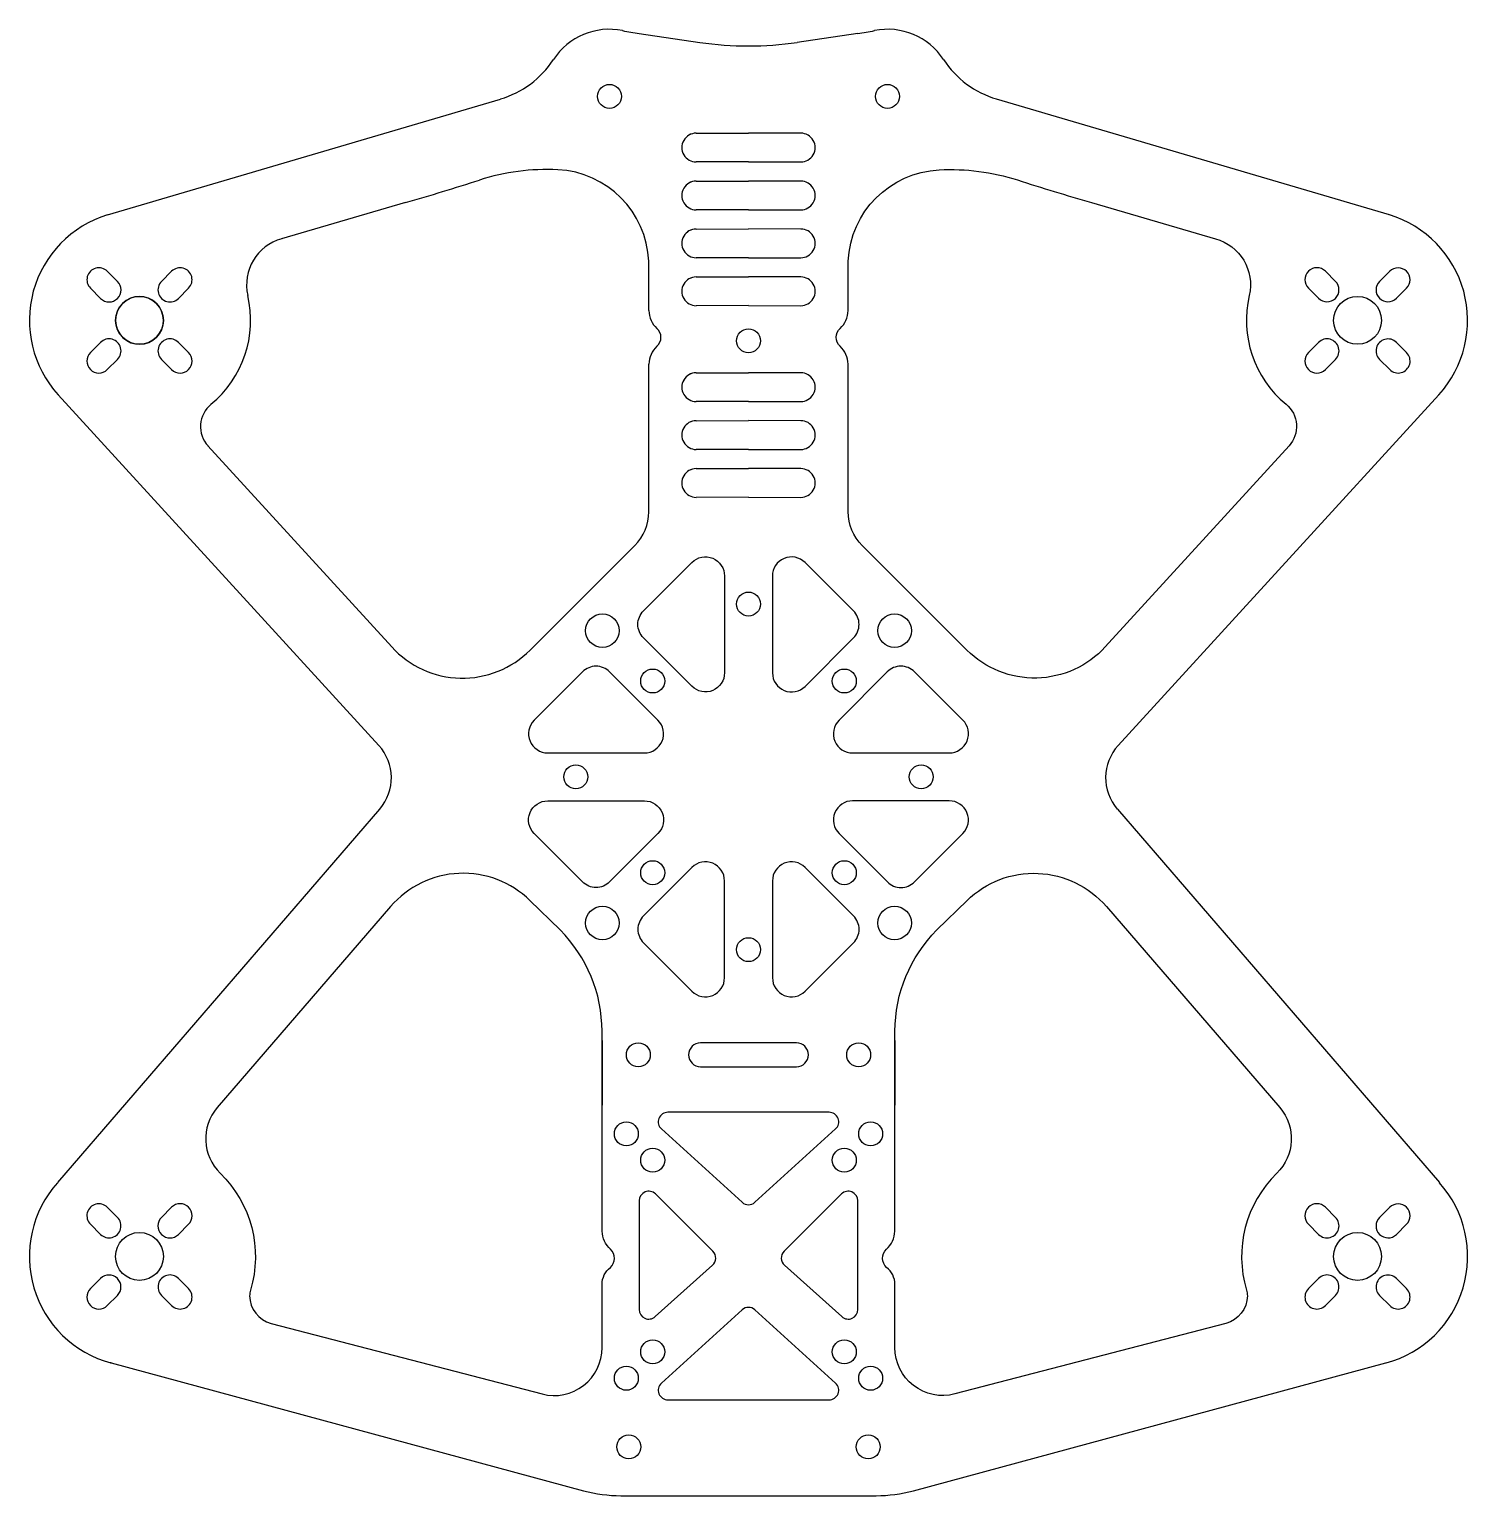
# Model space of a CAD drawing. Header units: millimetres. Extents: x -75 to 75, y -75 to 78.
import ezdxf

# ---------------------------------------------------------------- set-up
doc = ezdxf.new("R2010")
doc.units = ezdxf.units.MM
doc.layers.get('0').update_dxf_attribs({"linetype": 'CONTINUOUS'})

msp = doc.modelspace()

# ---------------------------------------------------------------- linework, layer by layer
for p, q in [((-11.4, 77.56), (-5.08, 76.63)), ((11.4, 77.56), (5.08, 76.63)), ((-66.9, 58.63), (-25.9, 70.72)), ((66.9, 58.63), (25.9, 70.72)), ((-5.47, 67.16), (0, 67.17)), ((-5.47, 67.16), (0, 67.17)), ((5.47, 67.16), (0, 67.17)), ((5.47, 67.16), (0, 67.17)), ((0, 64.17), (-5.46, 64.16)), ((0, 64.17), (-5.46, 64.16)), ((0, 64.17), (5.46, 64.16)), ((0, 64.17), (5.46, 64.16)), ((-5.47, 62.16), (0, 62.17)), ((-5.47, 62.16), (0, 62.17)), ((5.47, 62.16), (0, 62.17)), ((5.47, 62.16), (0, 62.17)), ((-35.79, 59.92), (-48.73, 56.15)), ((0, 59.17), (-5.46, 59.16)), ((0, 59.17), (-5.46, 59.16)), ((0, 59.17), (5.46, 59.16)), ((0, 59.17), (5.46, 59.16)), ((66.84, 58.65), (66.79, 58.66)), ((-5.47, 57.16), (0, 57.17)), ((-5.47, 57.16), (0, 57.17)), ((5.47, 57.16), (0, 57.17)), ((5.47, 57.16), (0, 57.17)), ((0, 54.17), (-5.46, 54.16)), ((0, 54.17), (-5.46, 54.16)), ((0, 54.17), (5.46, 54.16)), ((0, 54.17), (5.46, 54.16)), ((-10.39, 49.88), (-10.39, 52.77)), ((-5.47, 52.16), (0, 52.17)), ((-5.47, 52.16), (0, 52.17)), ((5.47, 52.16), (0, 52.17)), ((5.47, 52.16), (0, 52.17)), ((-61.8, 49.4), (-61.8, 49.39)), ((-10.39, 48.65), (-10.39, 49.88)), ((0, 49.17), (-5.46, 49.16)), ((0, 49.17), (-5.46, 49.16)), ((0, 49.17), (5.46, 49.16)), ((0, 49.17), (5.46, 49.16)), ((61.8, 49.4), (61.8, 49.39)), ((-66.07, 47.62), (-66.07, 47.62)), ((-61.07, 47.63), (-61.07, 47.63)), ((-61.8, 45.86), (-61.8, 45.86)), ((-10.39, 42.37), (-10.39, 43.06)), ((-10.4, 27.67), (-10.39, 42.37)), ((-5.47, 42.16), (0, 42.17)), ((-5.47, 42.16), (0, 42.17)), ((5.47, 42.16), (0, 42.17)), ((5.47, 42.16), (0, 42.17)), ((-38.59, 3.27), (-72.05, 39.87)), ((38.59, 3.27), (72.05, 39.87)), ((0, 39.17), (-5.46, 39.16)), ((0, 39.17), (-5.46, 39.16)), ((0, 39.17), (5.46, 39.16)), ((0, 39.17), (5.46, 39.16)), ((-5.47, 37.16), (0, 37.17)), ((-5.47, 37.16), (0, 37.17)), ((5.47, 37.16), (0, 37.17)), ((5.47, 37.16), (0, 37.17)), ((-37.24, 13.56), (-56.42, 34.53)), ((0, 34.17), (-5.46, 34.16)), ((0, 34.17), (-5.46, 34.16)), ((0, 34.17), (5.46, 34.16)), ((0, 34.17), (5.46, 34.16)), ((-5.47, 32.16), (0, 32.17)), ((-5.47, 32.16), (0, 32.17)), ((5.47, 32.16), (0, 32.17)), ((5.47, 32.16), (0, 32.17)), ((0, 29.17), (-5.46, 29.16)), ((0, 29.17), (-5.46, 29.16)), ((0, 29.17), (5.46, 29.16)), ((0, 29.17), (5.46, 29.16)), ((-11.87, 24.13), (-22.79, 13.23)), ((-38.5, -3.37), (-72.11, -42.34)), ((38.5, -3.36), (72.11, -42.34)), ((-9.45, -5.91), (-9.47, -5.93)), ((-15.28, -27.52), (-15.28, -34.26)), ((15.28, -27.52), (15.28, -34.26)), ((-61.8, -48.27), (-61.8, -48.27)), ((61.8, -48.27), (61.8, -48.27)), ((-66.54, -61.15), (-17.22, -74.48)), ((17.22, -74.48), (66.54, -61.15)), ((24.96, -63.5), (21.54, -64.39)), ((-13.31, -75), (13.31, -75))]:
    msp.add_line(p, q)
for points in [[(35.79, 59.92), (48.73, 56.15, -0.40038), (52.27, 50.23, 0.285298), (56.11, 38.87), (56.11, 38.87, -0.429465), (56.42, 34.53), (37.24, 13.56, -0.427156), (22.79, 13.23), (11.87, 24.13, -0.19891), (10.4, 27.67), (10.39, 42.37), (10.39, 43.06, 0.213422), (9.56, 44.93, -0.447214), (9.56, 46.79, 0.213422), (10.39, 48.65), (10.39, 49.88), (10.39, 52.77, -0.011198), (10.41, 53.8, -0.386891), (19.91, 63.34, -0.09015), (28.07, 62.28, 0.006727)], [(-66.93, 52.75, 1), (-68.69, 50.99), (-67.63, 49.92, 1), (-65.86, 51.69)], [(-60.21, 52.75), (-61.27, 51.69, 1), (-59.5, 49.92), (-58.44, 50.99, 1)], [(61.27, 51.69), (60.21, 52.75, 1), (58.44, 50.99), (59.5, 49.93, 1)], [(68.69, 50.99, 1), (66.93, 52.75), (65.87, 51.69, 1), (67.63, 49.93)], [(-65.86, 43.56, 1), (-67.63, 45.33), (-68.69, 44.27, 1), (-66.93, 42.5)], [(-61.27, 43.56), (-60.21, 42.5, 1), (-58.44, 44.27), (-59.5, 45.33, 1)], [(59.5, 45.33), (58.44, 44.27, 1), (60.21, 42.5), (61.27, 43.56, 1)], [(67.63, 45.33, 1), (65.87, 43.56), (66.93, 42.5, 1), (68.69, 44.27)], [(-5.91, 9.45), (-10.96, 14.5, -0.414214), (-10.96, 17.32), (-5.91, 22.37, -0.668179), (-2.5, 20.96), (-2.5, 10.86, -0.668179)], [(10.96, 14.49, 0.414214), (10.95, 17.32), (5.9, 22.36, 0.668179), (2.49, 20.94), (2.5, 10.85, 0.668179), (5.91, 9.44)], [(-10.86, 2.5, 0.668179), (-9.45, 5.91), (-14.5, 10.96, 0.414214), (-17.32, 10.96), (-22.37, 5.91, 0.668179), (-20.96, 2.5)], [(10.87, 2.49), (20.96, 2.5, 0.668179), (22.37, 5.92), (17.32, 10.96, 0.414214), (14.49, 10.96), (9.45, 5.91, 0.668179)], [(-9.45, -5.91), (-14.5, -10.96, -0.414214), (-17.32, -10.96), (-22.37, -5.91, -0.668179), (-20.96, -2.5), (-10.86, -2.5, -0.668179)], [(14.5, -10.96, 0.414214), (17.32, -10.96), (22.37, -5.91, 0.668179), (20.96, -2.5), (10.86, -2.5, 0.668179), (9.45, -5.91)], [(-5.91, -22.37, 0.668179), (-2.5, -20.96), (-2.5, -10.86, 0.668179), (-5.91, -9.45), (-10.96, -14.5, 0.414214), (-10.96, -17.32)], [(5.91, -9.45, 0.668179), (2.5, -10.86), (2.5, -20.96, 0.668179), (5.91, -22.37), (10.96, -17.32, 0.414214), (10.96, -14.5)], [(-22.81, -12.9, 0.432071), (-37.36, -13.53), (-55.45, -34.5, 0.3971), (-55.14, -41.36, -0.28065), (-51.99, -53.55, 0.076199), (-52.07, -54.15, 0.338557), (-49.83, -57.02), (-21.54, -64.39, 0.491014), (-15.28, -59.55), (-15.28, -52.95, -0.231822), (-14.42, -51.19, 0.432158), (-14.4, -49.28, -0.219712), (-15.27, -47.4), (-15.28, -30.03), (-15.29, -26.54, 0.198197), (-19.66, -15.97)], [(19.66, -15.97), (22.81, -12.9, -0.432071), (37.36, -13.53), (55.45, -34.5, -0.3971), (55.14, -41.36, 0.28065), (51.99, -53.55, -0.076199), (52.07, -54.15, -0.338557), (49.83, -57.02), (21.54, -64.39, -0.491014), (15.28, -59.55), (15.28, -52.95, 0.231822), (14.42, -51.19, -0.432158), (14.4, -49.28, 0.219712), (15.27, -47.4), (15.28, -30.03), (15.29, -26.54, -0.198197)], [(-5, -30.25), (5, -30.25, 1), (5, -27.75), (-5, -27.75, 1)], [(9.09, -36.74, 0.685524), (8.41, -35), (-8.41, -35, 0.685524), (-9.09, -36.74), (-0.67, -44.39, 0.386607), (0.67, -44.39)], [(-3.75, -50.96, 0.430461), (-3.71, -49.5), (-9.7, -43.52, 0.668005), (-11.41, -44.23), (-11.41, -55.58, 0.648586), (-9.74, -56.32)], [(3.75, -50.96), (9.74, -56.32, 0.648586), (11.41, -55.58), (11.41, -44.23, 0.668005), (9.7, -43.52), (3.71, -49.5, 0.430461)], [(-66.93, -44.91, 1), (-68.69, -46.68), (-67.63, -47.74, 1), (-65.87, -45.97)], [(-59.5, -47.74), (-58.44, -46.68, 1), (-60.21, -44.91), (-61.27, -45.97, 1)], [(60.21, -44.91, 1), (58.44, -46.68), (59.5, -47.74, 1), (61.27, -45.97)], [(65.87, -45.97, 1), (67.63, -47.74), (68.69, -46.68, 1), (66.93, -44.91)], [(-67.63, -52.34), (-68.69, -53.4, 1), (-66.93, -55.16), (-65.87, -54.1, 1)], [(-60.21, -55.16, 1), (-58.44, -53.4), (-59.5, -52.34, 1), (-61.27, -54.1)], [(59.5, -52.34), (58.44, -53.4, 1), (60.21, -55.16), (61.27, -54.1, 1)], [(67.63, -52.34, 1), (65.87, -54.1), (66.93, -55.16, 1), (68.69, -53.4)], [(9.09, -63.26), (0.67, -55.61, 0.386607), (-0.67, -55.61), (-9.09, -63.26, 0.685524), (-8.41, -65), (8.41, -65, 0.685524)], [(-66.54, -61.15), (-66.59, -61.13, 0.001152)]]:
    msp.add_lwpolyline(points, format="xyb", close=True)
for points in [[(-65.33, 49.4), (-65.33, 49.4)], [(-61.8, 49.4), (-61.8, 49.39)], [(-65.33, 45.86), (-65.33, 45.86)]]:
    msp.add_lwpolyline(points, close=True)
for centre, radius in [((-14.51, 71), 1.25), ((14.51, 71), 1.25), ((-63.57, 47.63), 2.5), ((63.57, 47.63), 2.5), ((63.57, 47.63), 2.5), ((0, 45.5), 1.25), ((0, 18.03), 1.25), ((-15.25, 15.25), 1.75), ((15.25, 15.25), 1.75), ((-10, 10), 1.25), ((10, 10), 1.25), ((-18.03, 0), 1.25), ((18.03, 0), 1.25), ((-10, -10), 1.25), ((10, -10), 1.25), ((-15.25, -15.25), 1.75), ((15.25, -15.25), 1.75), ((0, -18.03), 1.25), ((-11.5, -29), 1.25), ((11.5, -29), 1.25), ((-12.75, -37.25), 1.25), ((12.75, -37.25), 1.25), ((-10, -40), 1.25), ((10, -40), 1.25), ((-63.57, -50.04), 2.5), ((63.57, -50.04), 2.5), ((-10, -60), 1.25), ((10, -60), 1.25), ((-12.75, -62.75), 1.25), ((12.75, -62.75), 1.25), ((-12.5, -69.91), 1.25), ((12.5, -69.91), 1.25)]:
    msp.add_circle(centre, radius)
for centre, radius, start, end in [((-14.51, 71), 7, 78.7509, 146.7542), ((-6.32, 112.19), 35, 258.7509, 261.6498), ((0, 111.26), 35, 261.6498, 278.3502), ((6.32, 112.19), 35, 278.3502, 281.2491), ((14.51, 71), 7, 33.2458, 101.2491), ((-28.73, 80.32), 10, 286.4318, 326.7542), ((28.73, 80.32), 10, 213.2458, 253.5682), ((-5.46, 65.66), 1.5, 90.1045, 270.1047), ((-5.46, 65.66), 1.5, 90.0109, 270.1047), ((5.46, 65.66), 1.5, -90.1047, 89.9891), ((5.46, 65.66), 1.5, -90.1047, 89.9891), ((-21.05, 40.37), 23, 87.1648, 107.77), ((-20.4, 53.36), 10, 2.5609, 87.1648), ((-119.63, 347.96), 300, 286.2283, 287.77), ((-5.46, 60.66), 1.5, 90.0109, 270.1047), ((-5.46, 60.66), 1.5, 90.1045, 270.1047), ((5.46, 60.66), 1.5, -90.1047, 89.9891), ((5.46, 60.66), 1.5, -90.1047, 89.9891), ((-63.56, 47.63), 11.5, 106.8564, 222.4362), ((63.56, 47.63), 11.5, 73.4443, 73.692), ((63.56, 47.63), 11.5, -42.4362, 73.1436), ((-5.46, 55.66), 1.5, 90.0109, 270.1047), ((-5.46, 55.66), 1.5, 90.1045, 270.1047), ((5.46, 55.66), 1.5, -90.1047, 89.9891), ((5.46, 55.66), 1.5, -90.1047, 89.9891), ((-47.39, 51.33), 5, 105.4829, 192.7636), ((-33.39, 52.78), 23, -0.0055, 2.5609), ((-5.46, 50.66), 1.5, 90.0109, 270.1047), ((-5.46, 50.66), 1.5, 90.1045, 270.1047), ((5.46, 50.66), 1.5, -90.1047, 89.9891), ((5.46, 50.66), 1.5, -90.1047, 89.9891), ((-63.57, 47.63), 2.5, -223.3549, 135), ((-63.33, 47.64), 11.36, -50.5302, 13.1626), ((-7.89, 48.65), 2.5, 179.9945, 228.1842), ((-10.39, 45.86), 1.25, -48.1952, 48.1842), ((-7.89, 43.06), 2.5, 131.8048, 179.9945), ((-5.46, 40.66), 1.5, 90.0109, 270.1047), ((-5.46, 40.66), 1.5, 90.1045, 270.1047), ((5.46, 40.66), 1.5, -90.1047, 89.9891), ((5.46, 40.66), 1.5, -90.1047, 89.9891), ((-54.2, 36.55), 3, 129.4693, 222.4366), ((-5.46, 35.66), 1.5, 90.1045, 270.1047), ((-5.46, 35.66), 1.5, 90.0109, 270.1047), ((5.46, 35.66), 1.5, -90.1047, 89.9891), ((5.46, 35.66), 1.5, -90.1047, 89.9891), ((-5.46, 30.66), 1.5, 90.0109, 270.1047), ((-5.46, 30.66), 1.5, 90.1045, 270.1047), ((5.46, 30.66), 1.5, -90.1047, 89.9891), ((5.46, 30.66), 1.5, -90.1047, 89.9891), ((-15.4, 27.67), 5, 314.9568, 359.9562), ((-29.86, 20.3), 10, 222.4366, 314.9568), ((-42.28, -0.1), 5, -40.7769, 42.439), ((42.28, -0.1), 5, 137.5592, 220.7769), ((-63.57, -50.04), 11.5, 138.0049, 255.0031), ((63.57, -50.04), 11.5, -75.0031, 42.0234), ((-13.31, -60), 15, 254.8711, 270), ((13.31, -60), 15, 270, 285.1289)]:
    msp.add_arc(centre, radius, start, end)

doc.saveas('drawing.dxf')
